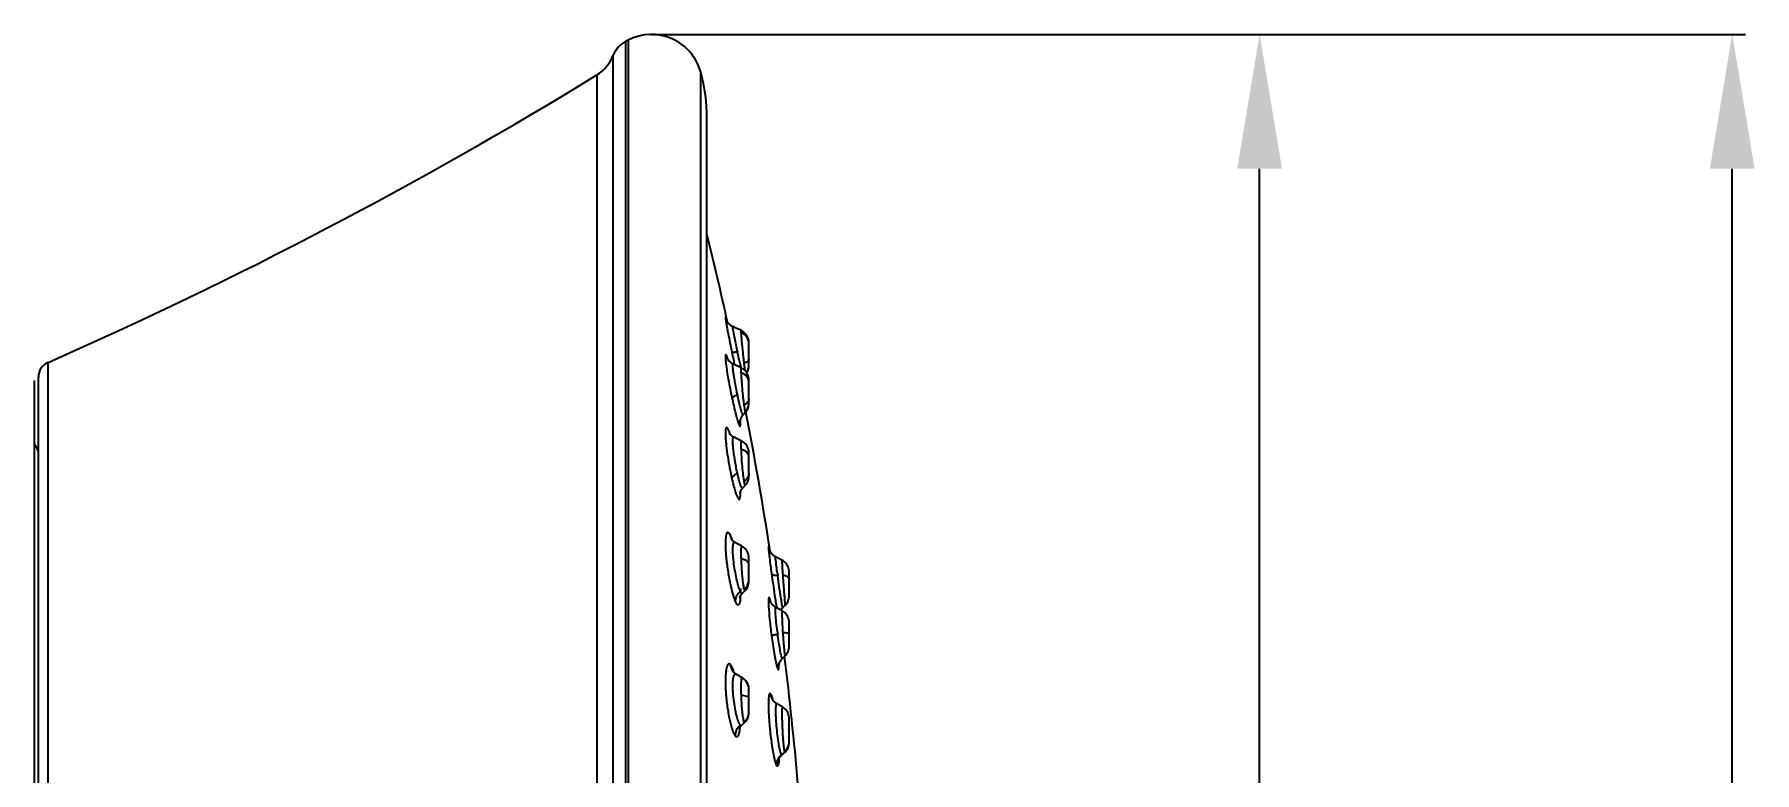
# Model space of a CAD drawing. Header units: millimetres. Extents: x 1241 to 1836, y -3 to 418.
# Drawn here: x 1475.3 to 1539.3, y 206.8 to 234.3 of the extents above; entities that cross this region are included whole.
import ezdxf

# ---------------------------------------------------------------- set-up
doc = ezdxf.new("R2010")
doc.units = ezdxf.units.MM
doc.header["$LTSCALE"] = 32.67
doc.header["$PDMODE"] = 3
doc.header["$PDSIZE"] = 0.3
doc.layers.get('0').update_dxf_attribs({"linetype": 'CONTINUOUS'})
doc.layers.get('Defpoints').update_dxf_attribs({"linetype": 'CONTINUOUS'})
doc.layers.add('1', color=7, linetype='CONTINUOUS')
doc.layers.add('\\M+5B3DF\\M+5B4E7\\M+5CFDF', color=3, linetype='CONTINUOUS', lineweight=18)
doc.styles.add('\\M+5CAFD\\M+5D7D6', font='txt.shx')
doc.dimstyles.new('X\\M+5B3DF\\M+5B4E7\\M+5D1F9\\M+5CABD', dxfattribs={"dimtxt": 2, "dimasz": 1.5, "dimexe": 0.5, "dimexo": 0, "dimgap": 1, "dimtad": 1, "dimtoh": 1, "dimdec": 1, "dimzin": 1, "dimdsep": 46, "dimtxsty": '\\M+5CAFD\\M+5D7D6', "dimcen": 0, "dimadec": 0, "dimazin": 0, "dimtfac": 1, "dimtdec": 1, "dimtmove": 0, "dimatfit": 3, "dimfxl": 0, "dimtolj": 1, "dimtzin": 0, "dimarcsym": 0})

# ---------------------------------------------------------------- blocks, each defined once
blk = doc.blocks.new('*D53')
at = {"layer": '\\M+5B3DF\\M+5B4E7\\M+5CFDF', "color": 0, "lineweight": -2}
for p, q in [((1498.259, 234.288), (1539.015, 234.288)), ((1538.515, 110.356), (1538.515, 229.288)), ((1416.232, 105.356), (1539.015, 105.356))]:
    blk.add_line(p, q, dxfattribs=at)
at = {"layer": '\\M+5B3DF\\M+5B4E7\\M+5CFDF', "color": 0}
for points in [[(1537.682, 229.288), (1539.348, 229.288), (1538.515, 234.288)], [(1537.682, 110.356), (1539.348, 110.356), (1538.515, 105.356)]]:
    blk.add_solid(points, dxfattribs=at)
at = {"layer": 'Defpoints', "color": 0}
for p in [(1498.259, 234.288), (1538.515, 234.288), (1416.232, 105.356)]:
    blk.add_point(p, dxfattribs=at)
at = {"layer": '\\M+5B3DF\\M+5B4E7\\M+5CFDF', "color": 0, "insert": (1534.515, 169.822), "char_height": 6, "attachment_point": 5, "rotation": 90, "style": '\\M+5CAFD\\M+5D7D6'}
blk.add_mtext('\\A1;128.9', dxfattribs=at)
blk = doc.blocks.new('*D54')
at = {"layer": '\\M+5B3DF\\M+5B4E7\\M+5CFDF', "color": 0, "lineweight": -2}
for p, q in [((1498.259, 234.288), (1521.411, 234.288)), ((1520.911, 159.95), (1520.911, 229.288)), ((1498.259, 154.95), (1521.411, 154.95))]:
    blk.add_line(p, q, dxfattribs=at)
at = {"layer": '\\M+5B3DF\\M+5B4E7\\M+5CFDF', "color": 0}
for points in [[(1520.078, 229.288), (1521.745, 229.288), (1520.911, 234.288)], [(1520.078, 159.95), (1521.745, 159.95), (1520.911, 154.95)]]:
    blk.add_solid(points, dxfattribs=at)
at = {"layer": 'Defpoints', "color": 0}
for p in [(1498.259, 234.288), (1520.911, 234.288), (1498.259, 154.95)]:
    blk.add_point(p, dxfattribs=at)
at = {"layer": '\\M+5B3DF\\M+5B4E7\\M+5CFDF', "color": 0, "insert": (1516.911, 194.619), "char_height": 6, "attachment_point": 5, "rotation": 90, "style": '\\M+5CAFD\\M+5D7D6'}
blk.add_mtext('\\A1;79.3', dxfattribs=at)

msp = doc.modelspace()

# ---------------------------------------------------------------- linework, layer by layer
at = {"color": 7, "linetype": 'Continuous'}
for p, q in [((1501.371, 223.371), (1501.29, 223.409)), ((1501.504, 223.31), (1501.371, 223.371)), ((1501.589, 223.272), (1501.504, 223.31)), ((1501.601, 223.262), (1501.597, 223.264)), ((1501.457, 222.494), (1501.441, 222.578)), ((1501.457, 222.494), (1501.46, 222.483)), ((1501.885, 222.815), (1501.881, 222.869)), ((1501.885, 221.943), (1501.885, 222.815)), ((1501.304, 222.013), (1501.304, 222.013)), ((1501.594, 221.878), (1501.497, 221.923)), ((1501.593, 221.877), (1501.593, 221.877)), ((1501.607, 221.87), (1501.593, 221.877)), ((1501.702, 222.043), (1501.731, 221.782)), ((1501.812, 221.682), (1501.837, 221.728)), ((1501.885, 221.424), (1501.882, 221.478)), ((1501.885, 220.547), (1501.885, 221.421)), ((1501.457, 220.882), (1501.441, 220.966)), ((1501.457, 220.882), (1501.46, 220.871)), ((1501.856, 220.382), (1501.868, 220.426)), ((1501.869, 220.422), (1501.877, 220.468)), ((1501.877, 220.463), (1501.883, 220.51)), ((1501.883, 220.505), (1501.885, 220.553)), ((1501.747, 220.215), (1501.75, 220.212)), ((1501.75, 220.212), (1501.778, 220.244)), ((1501.822, 220.311), (1501.841, 220.348)), ((1501.823, 220.307), (1501.841, 220.344)), ((1501.841, 220.344), (1501.856, 220.386)), ((1501.451, 219.234), (1501.333, 219.292)), ((1501.602, 219.161), (1501.451, 219.234)), ((1501.885, 218.71), (1501.882, 218.764)), ((1501.885, 217.839), (1501.885, 218.71)), ((1501.457, 217.954), (1501.441, 218.034)), ((1501.457, 217.954), (1501.46, 217.944)), ((1501.664, 217.408), (1501.663, 217.408)), ((1501.234, 215.487), (1501.234, 215.487)), ((1501.363, 215.378), (1501.364, 215.378)), ((1501.885, 214.802), (1501.882, 214.851)), ((1501.885, 213.928), (1501.885, 214.801)), ((1502.879, 214.841), (1502.879, 214.841)), ((1503.115, 214.719), (1502.88, 214.841)), ((1502.946, 214.232), (1502.949, 214.211)), ((1502.949, 214.211), (1502.958, 214.145)), ((1503.385, 214.275), (1503.382, 214.325)), ((1503.385, 213.39), (1503.385, 214.275)), ((1501.647, 213.484), (1501.737, 213.573)), ((1501.863, 213.784), (1501.875, 213.831)), ((1503.122, 212.835), (1502.896, 212.957)), ((1502.896, 212.957), (1502.896, 212.957)), ((1503.114, 212.912), (1503.137, 212.938)), ((1503.122, 212.836), (1503.122, 212.836)), ((1503.132, 212.933), (1503.149, 212.95)), ((1503.137, 212.938), (1503.149, 212.95)), ((1503.149, 212.949), (1503.234, 213.032)), ((1503.385, 212.395), (1503.382, 212.444)), ((1503.385, 211.508), (1503.385, 212.395)), ((1502.946, 212.051), (1502.949, 212.029)), ((1503.138, 211.059), (1503.229, 211.146)), ((1503.229, 211.146), (1503.229, 211.146)), ((1501.305, 210.562), (1501.301, 210.568)), ((1501.314, 210.551), (1501.305, 210.562)), ((1501.337, 210.527), (1501.337, 210.527)), ((1501.882, 209.959), (1501.875, 210.008)), ((1501.885, 209.91), (1501.882, 209.959)), ((1501.885, 209.036), (1501.885, 209.906)), ((1502.803, 209.472), (1502.804, 209.472)), ((1503.134, 209.251), (1502.926, 209.37)), ((1503.382, 208.865), (1503.376, 208.912)), ((1501.62, 208.572), (1501.724, 208.669)), ((1501.844, 208.839), (1501.861, 208.885)), ((1503.385, 208.817), (1503.382, 208.865)), ((1503.385, 207.931), (1503.385, 208.817)), ((1503.109, 207.459), (1503.117, 207.467)), ((1503.117, 207.467), (1503.22, 207.559)), ((1503.117, 207.467), (1503.117, 207.467)), ((1503.221, 207.558), (1503.222, 207.558))]:
    msp.add_line(p, q, dxfattribs=at)
for points in [[(1501.29, 223.409), (1501.27, 223.418), (1501.243, 223.433), (1501.218, 223.45), (1501.194, 223.467), (1501.171, 223.486), (1501.15, 223.506), (1501.131, 223.526), (1501.113, 223.547), (1501.097, 223.567), (1501.084, 223.587), (1501.072, 223.606), (1501.063, 223.623), (1501.055, 223.638), (1501.049, 223.651), (1501.044, 223.661), (1501.041, 223.669), (1501.039, 223.674), (1501.038, 223.678), (1501.037, 223.679)], [(1501.785, 223.112), (1501.753, 223.15), (1501.719, 223.184), (1501.682, 223.214), (1501.643, 223.24), (1501.602, 223.261)], [(1501.858, 222.975), (1501.838, 223.024), (1501.813, 223.07), (1501.785, 223.112)], [(1501.881, 222.869), (1501.872, 222.923), (1501.858, 222.975)], [(1501.304, 222.013), (1501.272, 222.03), (1501.24, 222.05), (1501.211, 222.071), (1501.186, 222.093), (1501.164, 222.114), (1501.145, 222.135), (1501.13, 222.153), (1501.119, 222.17), (1501.109, 222.184), (1501.103, 222.195), (1501.099, 222.203)], [(1501.497, 221.923), (1501.367, 221.984), (1501.304, 222.014)], [(1501.882, 221.478), (1501.873, 221.532), (1501.858, 221.583), (1501.839, 221.632), (1501.815, 221.678), (1501.787, 221.72), (1501.756, 221.758), (1501.722, 221.792), (1501.685, 221.822), (1501.647, 221.848), (1501.607, 221.87)], [(1501.837, 221.728), (1501.857, 221.778), (1501.872, 221.831), (1501.881, 221.886), (1501.885, 221.941)], [(1501.562, 219.888), (1501.562, 219.881), (1501.563, 219.875), (1501.563, 219.872)], [(1501.563, 219.873), (1501.563, 219.877), (1501.564, 219.885), (1501.565, 219.897), (1501.568, 219.913), (1501.572, 219.932), (1501.578, 219.954), (1501.586, 219.978), (1501.596, 220.003), (1501.608, 220.029), (1501.622, 220.056), (1501.64, 220.083), (1501.66, 220.111), (1501.679, 220.134)], [(1501.679, 220.133), (1501.684, 220.139), (1501.719, 220.177), (1501.751, 220.212)], [(1501.777, 220.238), (1501.78, 220.241), (1501.803, 220.273), (1501.823, 220.307)], [(1501.778, 220.244), (1501.801, 220.277), (1501.822, 220.311)], [(1501.333, 219.291), (1501.297, 219.311), (1501.269, 219.329), (1501.245, 219.348), (1501.225, 219.366), (1501.207, 219.383), (1501.193, 219.398), (1501.182, 219.413), (1501.173, 219.424), (1501.167, 219.434), (1501.163, 219.44), (1501.162, 219.442)], [(1501.882, 218.764), (1501.873, 218.817), (1501.859, 218.868), (1501.84, 218.917), (1501.817, 218.962), (1501.789, 219.004), (1501.759, 219.041), (1501.726, 219.075), (1501.69, 219.106), (1501.652, 219.132), (1501.613, 219.155), (1501.601, 219.161)], [(1501.562, 217.235), (1501.561, 217.224), (1501.561, 217.216), (1501.56, 217.212), (1501.56, 217.213), (1501.561, 217.217), (1501.563, 217.226), (1501.566, 217.24), (1501.572, 217.256), (1501.579, 217.275), (1501.588, 217.297), (1501.6, 217.32), (1501.615, 217.345), (1501.633, 217.371), (1501.656, 217.4), (1501.664, 217.408)], [(1501.664, 217.407), (1501.674, 217.418), (1501.71, 217.456), (1501.744, 217.491)], [(1501.743, 217.491), (1501.765, 217.514), (1501.79, 217.547), (1501.814, 217.583)], [(1501.814, 217.583), (1501.834, 217.621), (1501.852, 217.661), (1501.866, 217.704), (1501.876, 217.748), (1501.882, 217.793), (1501.885, 217.839)], [(1501.363, 215.378), (1501.336, 215.394), (1501.31, 215.412), (1501.288, 215.43), (1501.27, 215.446), (1501.256, 215.461), (1501.245, 215.474), (1501.237, 215.484), (1501.236, 215.486)], [(1501.61, 215.249), (1501.567, 215.271), (1501.51, 215.301), (1501.451, 215.332), (1501.393, 215.363), (1501.364, 215.379)], [(1501.882, 214.851), (1501.875, 214.9), (1501.863, 214.947), (1501.847, 214.992), (1501.827, 215.034), (1501.804, 215.074), (1501.778, 215.111), (1501.748, 215.145), (1501.716, 215.176), (1501.682, 215.204), (1501.647, 215.228), (1501.61, 215.248)], [(1502.88, 214.84), (1502.849, 214.858), (1502.822, 214.876), (1502.796, 214.895), (1502.772, 214.916), (1502.75, 214.938), (1502.73, 214.96), (1502.711, 214.983), (1502.695, 215.006), (1502.681, 215.028), (1502.669, 215.05), (1502.66, 215.069), (1502.652, 215.086), (1502.647, 215.1), (1502.643, 215.112), (1502.64, 215.12), (1502.638, 215.126), (1502.637, 215.13), (1502.636, 215.132)], [(1502.879, 214.841), (1502.853, 214.856), (1502.826, 214.873), (1502.801, 214.892), (1502.777, 214.912), (1502.755, 214.934), (1502.734, 214.956), (1502.716, 214.978), (1502.699, 215.001), (1502.685, 215.023), (1502.677, 215.037)], [(1503.382, 214.325), (1503.375, 214.374), (1503.363, 214.422), (1503.346, 214.467), (1503.326, 214.51), (1503.303, 214.551), (1503.276, 214.588), (1503.246, 214.622), (1503.215, 214.653), (1503.18, 214.681), (1503.145, 214.705), (1503.116, 214.721)], [(1501.552, 213.338), (1501.552, 213.336), (1501.551, 213.329), (1501.55, 213.327), (1501.551, 213.329), (1501.553, 213.336), (1501.557, 213.347), (1501.563, 213.363), (1501.573, 213.383), (1501.585, 213.405), (1501.601, 213.429), (1501.62, 213.454), (1501.644, 213.48)], [(1501.737, 213.573), (1501.752, 213.588), (1501.78, 213.622), (1501.806, 213.658)], [(1501.806, 213.658), (1501.828, 213.698), (1501.848, 213.739), (1501.863, 213.784)], [(1501.875, 213.831), (1501.882, 213.879), (1501.885, 213.928)], [(1503.309, 213.125), (1503.331, 213.164), (1503.349, 213.205), (1503.364, 213.249), (1503.375, 213.295), (1503.382, 213.342), (1503.385, 213.39)], [(1502.896, 212.957), (1502.863, 212.976), (1502.83, 212.999), (1502.802, 213.023), (1502.777, 213.046), (1502.757, 213.069), (1502.739, 213.091), (1502.726, 213.11), (1502.715, 213.128), (1502.706, 213.142), (1502.7, 213.155), (1502.695, 213.164), (1502.693, 213.171), (1502.691, 213.175), (1502.691, 213.175)], [(1503.075, 212.858), (1503.093, 212.885), (1503.114, 212.912)], [(1503.093, 212.885), (1503.111, 212.909), (1503.132, 212.933)], [(1503.382, 212.444), (1503.375, 212.492), (1503.363, 212.539), (1503.348, 212.583), (1503.328, 212.625), (1503.305, 212.665), (1503.279, 212.702), (1503.25, 212.736), (1503.219, 212.767), (1503.186, 212.794), (1503.151, 212.818), (1503.122, 212.835)], [(1503.235, 213.031), (1503.257, 213.054), (1503.284, 213.088), (1503.309, 213.125)], [(1503.375, 211.412), (1503.382, 211.46), (1503.385, 211.508)], [(1503, 210.814), (1502.999, 210.807), (1502.999, 210.802), (1502.999, 210.799), (1502.999, 210.8), (1502.999, 210.804), (1503.001, 210.811), (1503.003, 210.822), (1503.006, 210.837), (1503.011, 210.855), (1503.017, 210.875), (1503.026, 210.897), (1503.037, 210.921), (1503.05, 210.946), (1503.067, 210.974), (1503.088, 211.004), (1503.114, 211.035), (1503.138, 211.059)], [(1503.229, 211.146), (1503.252, 211.169), (1503.28, 211.202), (1503.306, 211.239)], [(1503.306, 211.239), (1503.329, 211.279), (1503.348, 211.321), (1503.364, 211.365), (1503.375, 211.412)], [(1501.337, 210.527), (1501.326, 210.537), (1501.314, 210.551)], [(1501.407, 210.474), (1501.392, 210.483), (1501.369, 210.499), (1501.349, 210.515), (1501.337, 210.527)], [(1501.524, 210.406), (1501.47, 210.437), (1501.418, 210.469), (1501.407, 210.475)], [(1501.625, 210.349), (1501.578, 210.376), (1501.524, 210.406)], [(1501.804, 210.183), (1501.777, 210.22), (1501.748, 210.253), (1501.716, 210.284), (1501.683, 210.311), (1501.648, 210.335), (1501.625, 210.349)], [(1501.875, 210.008), (1501.863, 210.055), (1501.847, 210.1), (1501.827, 210.143), (1501.804, 210.183)], [(1502.802, 209.474), (1502.786, 209.495), (1502.774, 209.512), (1502.765, 209.527), (1502.759, 209.537), (1502.757, 209.542)], [(1501.861, 208.885), (1501.874, 208.934), (1501.882, 208.984), (1501.885, 209.036)], [(1502.926, 209.37), (1502.922, 209.372), (1502.896, 209.388), (1502.872, 209.406), (1502.851, 209.423), (1502.832, 209.441), (1502.816, 209.458), (1502.803, 209.472)], [(1503.376, 208.912), (1503.365, 208.958), (1503.35, 209.001), (1503.331, 209.043), (1503.309, 209.082), (1503.284, 209.119), (1503.257, 209.152), (1503.227, 209.183), (1503.195, 209.211), (1503.161, 209.235), (1503.134, 209.252)], [(1501.539, 208.478), (1501.538, 208.473), (1501.535, 208.46), (1501.533, 208.452), (1501.532, 208.448), (1501.533, 208.449), (1501.535, 208.455), (1501.54, 208.466), (1501.547, 208.48), (1501.557, 208.498), (1501.572, 208.519), (1501.591, 208.542), (1501.615, 208.567)], [(1501.724, 208.669), (1501.74, 208.684), (1501.77, 208.718), (1501.798, 208.755)], [(1501.798, 208.755), (1501.823, 208.795), (1501.844, 208.839)], [(1503.222, 207.558), (1503.244, 207.581), (1503.274, 207.615), (1503.301, 207.652)], [(1503.301, 207.652), (1503.325, 207.692), (1503.346, 207.735), (1503.362, 207.781)], [(1503.362, 207.781), (1503.374, 207.83), (1503.382, 207.879), (1503.385, 207.93)], [(1502.991, 207.278), (1502.991, 207.274), (1502.99, 207.267), (1502.989, 207.264), (1502.989, 207.264), (1502.99, 207.268), (1502.992, 207.276), (1502.996, 207.287), (1503.001, 207.302), (1503.008, 207.319), (1503.018, 207.338), (1503.029, 207.359), (1503.043, 207.382), (1503.061, 207.406), (1503.082, 207.432), (1503.109, 207.459)]]:
    msp.add_lwpolyline(points, dxfattribs=at)
for centre, radius, start, end in [((1369.175, 194.619), 135.054, 12.38291, 13.81392), ((1516.297, 226.203), 15.488, 190.108, 190.65017), ((1556.001, 233.922), 55.936, 191.82907, 192.10096), ((1522.436, 224.608), 20.893, 185.97632, 186.20799), ((1501.449, 222.77), 0.437, 17.85686, 29.19366), ((1501.465, 222.776), 0.42, 0.04545, 17.77635), ((1498.636, 221.383), 2.601, 17.88775, 18.12256), ((1553.428, 233.369), 53.304, 192.09967, 192.32605), ((1508.98, 223.643), 7.598, 192.25566, 192.87867), ((1507.803, 223.378), 6.392, 192.92016, 193.55201), ((1501.423, 221.981), 0.463, 323.60221, 329.42873), ((1501.427, 221.978), 0.458, 329.4281, 334.43895), ((1501.436, 221.974), 0.449, 334.45018, 344.56118), ((1501.443, 221.972), 0.441, 344.59782, 359.95075), ((1513.819, 222.159), 12.232, 186.13474, 186.51591), ((1501.392, 220.557), 0.493, 316.10392, 359.95911), ((1369.175, 194.619), 135.054, 8.69501, 10.93639), ((1508.781, 218.784), 7.173, 186.6389, 187.23201), ((1500.01, 215.066), 1.312, 22.0902, 23.25817), ((1561.564, 222.324), 59.391, 187.84096, 188.62493), ((1499.309, 213.443), 2.263, 356.6171, 358.36701), ((1501.447, 213.99), 0.441, 324.15832, 329.92024), ((1501.462, 213.981), 0.423, 329.92533, 341.69887), ((1501.48, 213.975), 0.405, 341.70683, 359.95244), ((1546.023, 219.983), 43.675, 188.64655, 188.9764), ((1536.843, 218.539), 34.382, 188.98577, 189.17708), ((1529.934, 217.424), 27.384, 189.17959, 189.41588), ((1517.777, 213.89), 14.944, 187.15461, 187.42382), ((1369.175, 194.619), 135.054, 5.00674, 7.02355), ((1501.66, 210.862), 0.466, 220.63953, 222.50933), ((1501.657, 210.859), 0.462, 222.50587, 226.07637), ((1499.083, 209.819), 2.364, 17.40877, 17.72918), ((1501.387, 209.903), 0.499, 31.15599, 62.72253), ((1501.394, 209.906), 0.491, 0.00991, 31.13332), ((1503.179, 209.784), 0.488, 185.57818, 214.06555), ((1500.716, 208.997), 2.123, 13.99613, 15.62924), ((1501.41, 209.049), 0.474, 337.51073, 359.9795), ((1503.174, 209.781), 0.482, 214.14349, 215.62955), ((1503.177, 209.784), 0.486, 215.63231, 219.80254), ((1502.529, 208.976), 0.874, 195.41405, 196.08976), ((1502.902, 207.972), 0.488, 308.47468, 319.44089), ((1502.913, 207.963), 0.474, 319.4788, 330.77), ((1502.938, 207.953), 0.447, 357.17014, 359.99663)]:
    msp.add_arc(centre, radius, start, end, dxfattribs=at)
for points, knots in [([(1501.042, 223.668), (1501.037, 223.684), (1501.031, 223.706), (1501.023, 223.733), (1501.018, 223.744), (1501.016, 223.752), (1501.011, 223.755), (1501.011, 223.746), (1501.011, 223.738), (1501.012, 223.723), (1501.016, 223.693), (1501.023, 223.643), (1501.035, 223.57), (1501.044, 223.515), (1501.05, 223.485)], [0, 0, 0, 0, 0.14165, 0.191177, 0.226073, 0.246195, 0.252923, 0.265457, 0.292232, 0.333359, 0.3886, 0.540282, 0.744901, 1, 1, 1, 1]), ([(1501.076, 223.341), (1501.088, 223.277), (1501.145, 222.981), (1501.205, 222.687), (1501.253, 222.456)], [0, 0, 0, 0, 0.216043, 1, 1, 1, 1]), ([(1501.441, 222.578), (1501.429, 222.634), (1501.408, 222.743), (1501.377, 222.9), (1501.35, 223.044), (1501.325, 223.168), (1501.305, 223.267), (1501.295, 223.334), (1501.29, 223.373), (1501.288, 223.393), (1501.287, 223.401), (1501.289, 223.409), (1501.29, 223.408)], [0, 0, 0, 0, 0.202458, 0.394293, 0.569347, 0.720656, 0.842234, 0.929791, 0.960574, 0.982681, 0.995796, 1, 1, 1, 1]), ([(1501.588, 223.268), (1501.586, 223.269), (1501.587, 223.258), (1501.586, 223.248), (1501.589, 223.222), (1501.59, 223.203), (1501.591, 223.192)], [0, 0, 0, 0, 0.060558, 0.24276, 0.553134, 1, 1, 1, 1]), ([(1501.591, 223.192), (1501.598, 223.089), (1501.616, 222.836), (1501.641, 222.583), (1501.657, 222.433)], [0, 0, 0, 0, 0.405547, 1, 1, 1, 1]), ([(1501.748, 223.089), (1501.737, 223.101), (1501.69, 223.142), (1501.634, 223.174), (1501.591, 223.192)], [0, 0, 0, 0, 0.25388, 1, 1, 1, 1]), ([(1501.108, 222.192), (1501.098, 222.221), (1501.085, 222.26), (1501.065, 222.308), (1501.054, 222.333), (1501.043, 222.35), (1501.035, 222.361), (1501.024, 222.365), (1501.017, 222.355), (1501.014, 222.341), (1501.011, 222.318), (1501.011, 222.288), (1501.011, 222.251), (1501.014, 222.206), (1501.019, 222.134), (1501.025, 222.076), (1501.03, 222.036)], [0, 0, 0, 0, 0.172984, 0.23897, 0.291107, 0.329476, 0.354616, 0.369489, 0.385775, 0.413798, 0.456179, 0.513221, 0.584477, 0.669375, 0.767331, 1, 1, 1, 1]), ([(1501.253, 222.456), (1501.255, 222.455), (1501.261, 222.454), (1501.272, 222.454), (1501.29, 222.456), (1501.326, 222.46), (1501.383, 222.469), (1501.432, 222.478), (1501.46, 222.483)], [0, 0, 0, 0, 0.026194, 0.081833, 0.168443, 0.285216, 0.600689, 1, 1, 1, 1]), ([(1501.555, 222.03), (1501.547, 222.066), (1501.515, 222.216), (1501.484, 222.367), (1501.46, 222.483)], [0, 0, 0, 0, 0.237775, 1, 1, 1, 1]), ([(1501.666, 222.349), (1501.669, 222.322), (1501.68, 222.221), (1501.693, 222.119), (1501.702, 222.043)], [0, 0, 0, 0, 0.259888, 1, 1, 1, 1]), ([(1501.03, 222.036), (1501.053, 221.842), (1501.122, 221.415), (1501.204, 220.991), (1501.253, 220.759)], [0, 0, 0, 0, 0.450657, 1, 1, 1, 1]), ([(1501.441, 220.966), (1501.414, 221.099), (1501.379, 221.293), (1501.337, 221.542), (1501.314, 221.68), (1501.301, 221.778), (1501.294, 221.84), (1501.29, 221.893), (1501.288, 221.937), (1501.287, 221.972), (1501.29, 221.995), (1501.293, 222.012), (1501.302, 222.015), (1501.304, 222.013)], [0, 0, 0, 0, 0.379989, 0.55491, 0.708434, 0.774628, 0.83285, 0.882876, 0.924465, 0.957024, 0.979787, 0.992606, 1, 1, 1, 1]), ([(1501.593, 221.877), (1501.592, 221.877), (1501.59, 221.872), (1501.589, 221.864), (1501.587, 221.849), (1501.586, 221.82), (1501.587, 221.769), (1501.589, 221.726), (1501.591, 221.7)], [0, 0, 0, 0, 0.018961, 0.067862, 0.14821, 0.259117, 0.56934, 1, 1, 1, 1]), ([(1501.885, 222.199), (1501.885, 222.184), (1501.874, 222.15), (1501.835, 222.108), (1501.775, 222.071), (1501.728, 222.052), (1501.702, 222.043)], [0, 0, 0, 0, 0.178343, 0.398657, 0.675031, 1, 1, 1, 1]), ([(1501.591, 221.7), (1501.594, 221.643), (1501.609, 221.36), (1501.633, 221.077), (1501.657, 220.852)], [0, 0, 0, 0, 0.200128, 1, 1, 1, 1]), ([(1501.885, 221.336), (1501.885, 221.374), (1501.87, 221.452), (1501.786, 221.597), (1501.672, 221.671), (1501.591, 221.7)], [0, 0, 0, 0, 0.227264, 0.474036, 1, 1, 1, 1]), ([(1501.253, 220.759), (1501.255, 220.768), (1501.275, 220.789), (1501.318, 220.815), (1501.382, 220.844), (1501.432, 220.862), (1501.46, 220.871)], [0, 0, 0, 0, 0.121512, 0.333426, 0.63392, 1, 1, 1, 1]), ([(1501.253, 220.759), (1501.275, 220.657), (1501.317, 220.466), (1501.373, 220.235), (1501.416, 220.072), (1501.445, 219.969), (1501.472, 219.882), (1501.495, 219.812), (1501.516, 219.76), (1501.532, 219.727), (1501.544, 219.711), (1501.55, 219.705), (1501.558, 219.703), (1501.564, 219.709), (1501.567, 219.718), (1501.57, 219.731), (1501.572, 219.749), (1501.573, 219.782), (1501.571, 219.834), (1501.568, 219.879), (1501.566, 219.904)], [0, 0, 0, 0, 0.237336, 0.449988, 0.542803, 0.624663, 0.694482, 0.751277, 0.794457, 0.823879, 0.833537, 0.840136, 0.84463, 0.84945, 0.856707, 0.867119, 0.880882, 0.898034, 0.942433, 1, 1, 1, 1]), ([(1501.648, 220.166), (1501.633, 220.197), (1501.603, 220.282), (1501.557, 220.438), (1501.51, 220.641), (1501.477, 220.791), (1501.46, 220.871)], [0, 0, 0, 0, 0.143265, 0.370288, 0.66434, 1, 1, 1, 1]), ([(1501.666, 220.771), (1501.669, 220.746), (1501.68, 220.653), (1501.692, 220.561), (1501.702, 220.494)], [0, 0, 0, 0, 0.269527, 1, 1, 1, 1]), ([(1501.885, 220.724), (1501.885, 220.679), (1501.84, 220.577), (1501.753, 220.519), (1501.702, 220.494)], [0, 0, 0, 0, 0.445395, 1, 1, 1, 1]), ([(1501.702, 220.494), (1501.707, 220.458), (1501.715, 220.393), (1501.727, 220.31), (1501.737, 220.253), (1501.743, 220.224), (1501.747, 220.215)], [0, 0, 0, 0, 0.386547, 0.688962, 0.894848, 1, 1, 1, 1]), ([(1501.679, 220.133), (1501.677, 220.132), (1501.669, 220.13), (1501.658, 220.146), (1501.652, 220.157), (1501.648, 220.166)], [0, 0, 0, 0, 0.128305, 0.431514, 1, 1, 1, 1]), ([(1501.162, 219.477), (1501.151, 219.507), (1501.13, 219.557), (1501.101, 219.612), (1501.078, 219.639), (1501.064, 219.649), (1501.05, 219.651), (1501.038, 219.641), (1501.029, 219.624), (1501.022, 219.6), (1501.017, 219.569), (1501.011, 219.511), (1501.01, 219.42), (1501.015, 219.29), (1501.026, 219.137), (1501.05, 218.897), (1501.115, 218.43), (1501.191, 218.024), (1501.253, 217.751)], [0, 0, 0, 0, 0.045068, 0.076168, 0.086621, 0.094117, 0.099777, 0.105839, 0.11423, 0.125772, 0.140778, 0.159379, 0.207287, 0.268215, 0.340432, 0.422191, 0.606933, 1, 1, 1, 1]), ([(1501.187, 219.407), (1501.185, 219.413), (1501.177, 219.436), (1501.168, 219.46), (1501.162, 219.477)], [0, 0, 0, 0, 0.263002, 1, 1, 1, 1]), ([(1501.441, 218.034), (1501.425, 218.11), (1501.395, 218.263), (1501.357, 218.492), (1501.323, 218.711), (1501.301, 218.883), (1501.292, 219.005), (1501.288, 219.084), (1501.287, 219.151), (1501.289, 219.206), (1501.294, 219.249), (1501.302, 219.277), (1501.315, 219.295), (1501.328, 219.294), (1501.332, 219.292)], [0, 0, 0, 0, 0.180183, 0.363107, 0.538352, 0.695036, 0.763405, 0.824262, 0.876868, 0.919991, 0.952503, 0.974575, 0.98833, 1, 1, 1, 1]), ([(1501.601, 219.16), (1501.599, 219.161), (1501.594, 219.152), (1501.593, 219.139), (1501.589, 219.112), (1501.587, 219.06), (1501.586, 218.971), (1501.589, 218.894), (1501.591, 218.85)], [0, 0, 0, 0, 0.018633, 0.067312, 0.149289, 0.263313, 0.578397, 1, 1, 1, 1]), ([(1501.591, 218.85), (1501.594, 218.783), (1501.607, 218.484), (1501.63, 218.185), (1501.657, 217.955)], [0, 0, 0, 0, 0.226172, 1, 1, 1, 1]), ([(1501.885, 218.556), (1501.885, 218.587), (1501.869, 218.653), (1501.805, 218.739), (1501.709, 218.808), (1501.632, 218.838), (1501.591, 218.85)], [0, 0, 0, 0, 0.206384, 0.442763, 0.711984, 1, 1, 1, 1]), ([(1501.253, 217.751), (1501.257, 217.788), (1501.324, 217.871), (1501.407, 217.918), (1501.46, 217.944)], [0, 0, 0, 0, 0.394377, 1, 1, 1, 1]), ([(1501.65, 217.402), (1501.643, 217.403), (1501.628, 217.416), (1501.609, 217.446), (1501.586, 217.492), (1501.551, 217.586), (1501.509, 217.739), (1501.476, 217.87), (1501.46, 217.944)], [0, 0, 0, 0, 0.034462, 0.094536, 0.183551, 0.300988, 0.611931, 1, 1, 1, 1]), ([(1501.666, 217.882), (1501.669, 217.859), (1501.679, 217.781), (1501.692, 217.703), (1501.702, 217.647)], [0, 0, 0, 0, 0.281911, 1, 1, 1, 1]), ([(1501.885, 217.94), (1501.885, 217.884), (1501.847, 217.763), (1501.755, 217.68), (1501.702, 217.647)], [0, 0, 0, 0, 0.473812, 1, 1, 1, 1]), ([(1501.253, 217.751), (1501.273, 217.665), (1501.311, 217.507), (1501.371, 217.294), (1501.426, 217.134), (1501.469, 217.035), (1501.502, 216.99), (1501.523, 216.974), (1501.546, 216.985), (1501.556, 217.012), (1501.565, 217.051), (1501.57, 217.106), (1501.573, 217.175), (1501.572, 217.226), (1501.572, 217.253)], [0, 0, 0, 0, 0.235508, 0.435727, 0.58995, 0.691167, 0.721474, 0.740317, 0.755661, 0.779154, 0.814937, 0.863829, 0.925706, 1, 1, 1, 1]), ([(1501.702, 217.647), (1501.703, 217.641), (1501.707, 217.618), (1501.711, 217.596), (1501.714, 217.579)], [0, 0, 0, 0, 0.272912, 1, 1, 1, 1]), ([(1501.714, 217.579), (1501.716, 217.567), (1501.721, 217.546), (1501.727, 217.519), (1501.733, 217.502), (1501.737, 217.493), (1501.739, 217.491)], [0, 0, 0, 0, 0.393376, 0.692193, 0.893867, 1, 1, 1, 1]), ([(1501.739, 217.491), (1501.74, 217.49), (1501.742, 217.49), (1501.743, 217.491), (1501.743, 217.491)], [0, 0, 0, 0, 0.49838, 1, 1, 1, 1]), ([(1501.195, 215.629), (1501.181, 215.657), (1501.161, 215.694), (1501.128, 215.731), (1501.106, 215.745), (1501.083, 215.745), (1501.065, 215.729), (1501.051, 215.703), (1501.038, 215.666), (1501.028, 215.618), (1501.017, 215.533), (1501.01, 215.402), (1501.011, 215.22), (1501.022, 215.009), (1501.043, 214.776), (1501.082, 214.445), (1501.146, 214.041), (1501.239, 213.607), (1501.316, 213.344), (1501.359, 213.234)], [0, 0, 0, 0, 0.033985, 0.045787, 0.054473, 0.061433, 0.069219, 0.079848, 0.094108, 0.112148, 0.133915, 0.188104, 0.255461, 0.333944, 0.420761, 0.512808, 0.699853, 0.87007, 1, 1, 1, 1]), ([(1501.215, 215.584), (1501.213, 215.588), (1501.207, 215.603), (1501.2, 215.618), (1501.195, 215.629)], [0, 0, 0, 0, 0.262461, 1, 1, 1, 1]), ([(1501.225, 215.559), (1501.229, 215.551), (1501.242, 215.516), (1501.255, 215.481), (1501.264, 215.454)], [0, 0, 0, 0, 0.232132, 1, 1, 1, 1]), ([(1501.539, 213.615), (1501.513, 213.685), (1501.468, 213.848), (1501.407, 214.116), (1501.352, 214.418), (1501.316, 214.675), (1501.297, 214.873), (1501.289, 215.006), (1501.287, 215.107), (1501.289, 215.179), (1501.292, 215.237), (1501.299, 215.296), (1501.311, 215.348), (1501.333, 215.384), (1501.356, 215.382), (1501.363, 215.378)], [0, 0, 0, 0, 0.122148, 0.278209, 0.451709, 0.624705, 0.705295, 0.778711, 0.842867, 0.8711, 0.896598, 0.938794, 0.968373, 0.986187, 1, 1, 1, 1]), ([(1501.61, 215.249), (1501.607, 215.25), (1501.601, 215.243), (1501.6, 215.234), (1501.595, 215.213), (1501.592, 215.176), (1501.589, 215.121), (1501.587, 215.05), (1501.588, 214.93), (1501.591, 214.833), (1501.594, 214.765)], [0, 0, 0, 0, 0.017427, 0.03707, 0.065256, 0.147123, 0.261884, 0.407593, 0.581764, 1, 1, 1, 1]), ([(1501.594, 214.765), (1501.597, 214.675), (1501.604, 214.491), (1501.63, 214.15), (1501.657, 213.9), (1501.685, 213.746)], [0, 0, 0, 0, 0.264635, 0.539692, 1, 1, 1, 1]), ([(1501.885, 214.565), (1501.885, 214.586), (1501.867, 214.635), (1501.801, 214.692), (1501.707, 214.737), (1501.633, 214.757), (1501.594, 214.765)], [0, 0, 0, 0, 0.169862, 0.392022, 0.675957, 1, 1, 1, 1]), ([(1502.64, 215.121), (1502.636, 215.137), (1502.632, 215.159), (1502.625, 215.186), (1502.622, 215.197), (1502.614, 215.213), (1502.613, 215.183), (1502.615, 215.158), (1502.619, 215.101), (1502.626, 215.03), (1502.632, 214.975), (1502.636, 214.944)], [0, 0, 0, 0, 0.143783, 0.193363, 0.228141, 0.254793, 0.2906, 0.383143, 0.533047, 0.739479, 1, 1, 1, 1]), ([(1502.636, 214.944), (1502.641, 214.895), (1502.67, 214.654), (1502.702, 214.413), (1502.728, 214.221)], [0, 0, 0, 0, 0.203223, 1, 1, 1, 1]), ([(1502.946, 214.232), (1502.935, 214.315), (1502.92, 214.433), (1502.902, 214.582), (1502.891, 214.672), (1502.884, 214.743), (1502.878, 214.793), (1502.878, 214.825), (1502.877, 214.836), (1502.879, 214.841), (1502.879, 214.841)], [0, 0, 0, 0, 0.409576, 0.584388, 0.732992, 0.850536, 0.93453, 0.984137, 0.995983, 1, 1, 1, 1]), ([(1503.116, 214.72), (1503.116, 214.721), (1503.116, 214.715), (1503.115, 214.711), (1503.116, 214.697), (1503.116, 214.681), (1503.117, 214.659), (1503.118, 214.621), (1503.121, 214.564), (1503.126, 214.484), (1503.132, 214.39), (1503.138, 214.283), (1503.143, 214.209), (1503.145, 214.17)], [0, 0, 0, 0, 0.003912, 0.016802, 0.038774, 0.069553, 0.108758, 0.156009, 0.273221, 0.419079, 0.591882, 0.787787, 1, 1, 1, 1]), ([(1502.728, 214.221), (1502.731, 214.21), (1502.753, 214.186), (1502.803, 214.166), (1502.874, 214.151), (1502.928, 214.146), (1502.958, 214.145)], [0, 0, 0, 0, 0.140337, 0.352427, 0.645167, 1, 1, 1, 1]), ([(1503.111, 213.12), (1503.1, 213.187), (1503.044, 213.528), (1502.995, 213.869), (1502.958, 214.145)], [0, 0, 0, 0, 0.195367, 1, 1, 1, 1]), ([(1503.145, 214.17), (1503.178, 214.162), (1503.239, 214.143), (1503.317, 214.105), (1503.37, 214.059), (1503.385, 214.02), (1503.385, 214.003)], [0, 0, 0, 0, 0.332477, 0.615988, 0.83429, 1, 1, 1, 1]), ([(1503.145, 214.17), (1503.15, 214.104), (1503.16, 213.969), (1503.175, 213.769), (1503.189, 213.576), (1503.201, 213.423), (1503.209, 213.313), (1503.215, 213.242), (1503.22, 213.18), (1503.224, 213.128), (1503.228, 213.088), (1503.23, 213.061), (1503.232, 213.046), (1503.233, 213.038), (1503.234, 213.035), (1503.234, 213.031), (1503.235, 213.032)], [0, 0, 0, 0, 0.174021, 0.353307, 0.526902, 0.684808, 0.755005, 0.817931, 0.872593, 0.918046, 0.953778, 0.979509, 0.98854, 0.994972, 0.998778, 1, 1, 1, 1]), ([(1501.39, 213.163), (1501.385, 213.235), (1501.414, 213.386), (1501.507, 213.507), (1501.564, 213.556)], [0, 0, 0, 0, 0.487891, 1, 1, 1, 1]), ([(1501.539, 213.615), (1501.541, 213.61), (1501.549, 213.59), (1501.557, 213.57), (1501.564, 213.556)], [0, 0, 0, 0, 0.272122, 1, 1, 1, 1]), ([(1501.647, 213.484), (1501.643, 213.479), (1501.628, 213.473), (1501.605, 213.489), (1501.584, 213.517), (1501.571, 213.542), (1501.564, 213.556)], [0, 0, 0, 0, 0.148996, 0.326438, 0.603552, 1, 1, 1, 1]), ([(1501.567, 213.663), (1501.568, 213.646), (1501.571, 213.582), (1501.572, 213.518), (1501.572, 213.471)], [0, 0, 0, 0, 0.263395, 1, 1, 1, 1]), ([(1501.709, 213.634), (1501.707, 213.641), (1501.699, 213.678), (1501.691, 213.716), (1501.686, 213.745)], [0, 0, 0, 0, 0.206623, 1, 1, 1, 1]), ([(1501.709, 213.634), (1501.712, 213.62), (1501.718, 213.6), (1501.725, 213.577), (1501.731, 213.573)], [0, 0, 0, 0, 0.663373, 1, 1, 1, 1]), ([(1501.39, 213.163), (1501.387, 213.169), (1501.376, 213.192), (1501.366, 213.216), (1501.359, 213.234)], [0, 0, 0, 0, 0.230747, 1, 1, 1, 1]), ([(1501.568, 213.31), (1501.566, 213.278), (1501.561, 213.222), (1501.55, 213.148), (1501.533, 213.095), (1501.514, 213.059), (1501.48, 213.047), (1501.448, 213.07), (1501.419, 213.109), (1501.4, 213.143), (1501.39, 213.163)], [0, 0, 0, 0, 0.215034, 0.386519, 0.51339, 0.598811, 0.658965, 0.732647, 0.845049, 1, 1, 1, 1]), ([(1502.704, 213.148), (1502.696, 213.178), (1502.685, 213.22), (1502.669, 213.269), (1502.66, 213.295), (1502.651, 213.314), (1502.644, 213.326), (1502.633, 213.33), (1502.626, 213.32), (1502.622, 213.306), (1502.618, 213.283), (1502.616, 213.253), (1502.614, 213.216), (1502.614, 213.171), (1502.614, 213.098), (1502.617, 213.04), (1502.619, 212.999)], [0, 0, 0, 0, 0.174707, 0.241458, 0.294151, 0.332718, 0.357591, 0.371778, 0.388107, 0.416771, 0.459484, 0.516309, 0.586958, 0.671035, 0.768149, 1, 1, 1, 1]), ([(1502.619, 212.999), (1502.627, 212.836), (1502.66, 212.474), (1502.702, 212.113), (1502.728, 211.914)], [0, 0, 0, 0, 0.448545, 1, 1, 1, 1]), ([(1502.946, 212.051), (1502.932, 212.17), (1502.907, 212.389), (1502.885, 212.644), (1502.877, 212.795), (1502.877, 212.859), (1502.878, 212.895), (1502.881, 212.924), (1502.882, 212.942), (1502.891, 212.959), (1502.896, 212.956)], [0, 0, 0, 0, 0.394199, 0.721295, 0.842729, 0.891099, 0.930737, 0.961347, 0.982717, 1, 1, 1, 1]), ([(1503.132, 213.009), (1503.13, 213.016), (1503.123, 213.053), (1503.116, 213.091), (1503.111, 213.12)], [0, 0, 0, 0, 0.20424, 1, 1, 1, 1]), ([(1503.122, 212.836), (1503.121, 212.836), (1503.118, 212.83), (1503.118, 212.821), (1503.116, 212.802), (1503.116, 212.763), (1503.115, 212.696), (1503.117, 212.597), (1503.122, 212.476), (1503.128, 212.336), (1503.136, 212.184), (1503.142, 212.078), (1503.145, 212.024)], [0, 0, 0, 0, 0.004349, 0.01732, 0.039706, 0.071428, 0.16213, 0.285814, 0.436787, 0.610106, 0.800681, 1, 1, 1, 1]), ([(1503.149, 212.95), (1503.148, 212.949), (1503.144, 212.956), (1503.143, 212.964), (1503.137, 212.985), (1503.134, 213), (1503.132, 213.009)], [0, 0, 0, 0, 0.053422, 0.234879, 0.551412, 1, 1, 1, 1]), ([(1502.728, 211.914), (1502.734, 211.919), (1502.758, 211.923), (1502.805, 211.934), (1502.875, 211.946), (1502.928, 211.955), (1502.958, 211.959)], [0, 0, 0, 0, 0.09505, 0.3043, 0.615663, 1, 1, 1, 1]), ([(1502.728, 211.914), (1502.743, 211.801), (1502.774, 211.582), (1502.816, 211.317), (1502.85, 211.124), (1502.874, 210.999), (1502.897, 210.89), (1502.918, 210.8), (1502.935, 210.737), (1502.948, 210.696), (1502.957, 210.674), (1502.964, 210.656), (1502.972, 210.645), (1502.978, 210.637), (1502.986, 210.636), (1502.992, 210.643), (1502.998, 210.661), (1503.002, 210.697), (1503.005, 210.756), (1503.005, 210.802), (1503.004, 210.828)], [0, 0, 0, 0, 0.228181, 0.439507, 0.534024, 0.618882, 0.692848, 0.754786, 0.803821, 0.823271, 0.839245, 0.851738, 0.860817, 0.866743, 0.870631, 0.875449, 0.883123, 0.908519, 0.947631, 1, 1, 1, 1]), ([(1503.121, 211.073), (1503.115, 211.087), (1503.103, 211.123), (1503.086, 211.188), (1503.066, 211.276), (1503.036, 211.432), (1502.999, 211.662), (1502.972, 211.856), (1502.958, 211.959)], [0, 0, 0, 0, 0.048833, 0.124627, 0.225467, 0.349254, 0.653497, 1, 1, 1, 1]), ([(1503.145, 212.024), (1503.178, 212.023), (1503.237, 212.019), (1503.311, 212.011), (1503.358, 212.002), (1503.379, 211.994), (1503.385, 211.989), (1503.385, 211.987)], [0, 0, 0, 0, 0.400254, 0.718355, 0.919568, 0.97281, 1, 1, 1, 1]), ([(1503.145, 212.024), (1503.149, 211.969), (1503.157, 211.858), (1503.169, 211.698), (1503.181, 211.549), (1503.193, 211.418), (1503.202, 211.322), (1503.209, 211.258), (1503.214, 211.22), (1503.218, 211.19), (1503.222, 211.168), (1503.225, 211.155), (1503.227, 211.147), (1503.228, 211.146)], [0, 0, 0, 0, 0.190231, 0.375086, 0.546251, 0.697311, 0.82264, 0.87406, 0.917251, 0.951752, 0.977111, 0.993096, 1, 1, 1, 1]), ([(1501.195, 210.827), (1501.181, 210.839), (1501.158, 210.856), (1501.122, 210.848), (1501.101, 210.828), (1501.082, 210.798), (1501.058, 210.737), (1501.036, 210.633), (1501.018, 210.478), (1501.01, 210.289), (1501.011, 210.072), (1501.022, 209.835), (1501.042, 209.585), (1501.08, 209.254), (1501.142, 208.874), (1501.224, 208.531), (1501.299, 208.318), (1501.338, 208.237), (1501.359, 208.204)], [0, 0, 0, 0, 0.019229, 0.027381, 0.036959, 0.049333, 0.065116, 0.107642, 0.164079, 0.232604, 0.311276, 0.397574, 0.488418, 0.580651, 0.756872, 0.903036, 0.958521, 1, 1, 1, 1]), ([(1501.225, 210.79), (1501.223, 210.793), (1501.213, 210.806), (1501.203, 210.819), (1501.195, 210.827)], [0, 0, 0, 0, 0.276815, 1, 1, 1, 1]), ([(1501.195, 210.827), (1501.197, 210.803), (1501.212, 210.706), (1501.258, 210.615), (1501.306, 210.559)], [0, 0, 0, 0, 0.247308, 1, 1, 1, 1]), ([(1503.138, 211.06), (1503.137, 211.059), (1503.133, 211.057), (1503.126, 211.064), (1503.123, 211.07), (1503.121, 211.073)], [0, 0, 0, 0, 0.15861, 0.458405, 1, 1, 1, 1]), ([(1501.307, 210.619), (1501.3, 210.637), (1501.277, 210.695), (1501.25, 210.753), (1501.225, 210.79)], [0, 0, 0, 0, 0.29825, 1, 1, 1, 1]), ([(1501.519, 208.651), (1501.491, 208.713), (1501.442, 208.87), (1501.381, 209.134), (1501.329, 209.443), (1501.3, 209.713), (1501.289, 209.924), (1501.287, 210.067), (1501.291, 210.194), (1501.301, 210.301), (1501.316, 210.385), (1501.338, 210.442), (1501.365, 210.479), (1501.391, 210.481), (1501.4, 210.477)], [0, 0, 0, 0, 0.109022, 0.257273, 0.428572, 0.60391, 0.686643, 0.762605, 0.830036, 0.887146, 0.932002, 0.963885, 0.984525, 1, 1, 1, 1]), ([(1501.335, 210.538), (1501.332, 210.546), (1501.324, 210.572), (1501.314, 210.599), (1501.307, 210.619)], [0, 0, 0, 0, 0.260978, 1, 1, 1, 1]), ([(1501.593, 210.19), (1501.591, 210.156), (1501.585, 209.989), (1501.589, 209.821), (1501.594, 209.687)], [0, 0, 0, 0, 0.200268, 1, 1, 1, 1]), ([(1501.599, 210.275), (1501.599, 210.269), (1501.596, 210.241), (1501.594, 210.212), (1501.593, 210.19)], [0, 0, 0, 0, 0.217914, 1, 1, 1, 1]), ([(1501.615, 210.346), (1501.61, 210.339), (1501.604, 210.314), (1501.601, 210.291), (1501.599, 210.275)], [0, 0, 0, 0, 0.354151, 1, 1, 1, 1]), ([(1501.594, 209.687), (1501.596, 209.593), (1501.603, 209.408), (1501.624, 209.148), (1501.649, 208.927), (1501.671, 208.797), (1501.685, 208.744)], [0, 0, 0, 0, 0.297115, 0.583271, 0.827218, 1, 1, 1, 1]), ([(1501.885, 209.582), (1501.885, 209.594), (1501.868, 209.614), (1501.838, 209.631), (1501.787, 209.652), (1501.704, 209.672), (1501.633, 209.682), (1501.594, 209.687)], [0, 0, 0, 0, 0.115766, 0.207363, 0.325084, 0.631393, 1, 1, 1, 1]), ([(1502.693, 209.736), (1502.689, 209.741), (1502.682, 209.749), (1502.664, 209.749), (1502.651, 209.733), (1502.636, 209.695), (1502.623, 209.616), (1502.618, 209.533), (1502.615, 209.465), (1502.614, 209.409), (1502.613, 209.3), (1502.617, 209.128), (1502.628, 208.905), (1502.645, 208.663), (1502.668, 208.412), (1502.704, 208.083), (1502.755, 207.713), (1502.816, 207.385), (1502.868, 207.188), (1502.894, 207.115), (1502.907, 207.087)], [0, 0, 0, 0, 0.006607, 0.011446, 0.017535, 0.026944, 0.05761, 0.10428, 0.118291, 0.133168, 0.165381, 0.238606, 0.321551, 0.411414, 0.505038, 0.599127, 0.775509, 0.915391, 0.9653, 1, 1, 1, 1]), ([(1502.693, 209.736), (1502.695, 209.735), (1502.702, 209.726), (1502.707, 209.716), (1502.711, 209.708)], [0, 0, 0, 0, 0.211152, 1, 1, 1, 1]), ([(1502.711, 209.708), (1502.715, 209.7), (1502.735, 209.654), (1502.75, 209.607), (1502.76, 209.569)], [0, 0, 0, 0, 0.193897, 1, 1, 1, 1]), ([(1502.923, 209.372), (1502.916, 209.373), (1502.904, 209.361), (1502.898, 209.342), (1502.891, 209.317), (1502.886, 209.285), (1502.88, 209.228), (1502.877, 209.139), (1502.878, 209.016), (1502.885, 208.815), (1502.904, 208.54), (1502.939, 208.206), (1502.977, 207.938), (1503.012, 207.749), (1503.036, 207.638), (1503.059, 207.552), (1503.075, 207.505), (1503.085, 207.487)], [0, 0, 0, 0, 0.010365, 0.019967, 0.033203, 0.050177, 0.07091, 0.123375, 0.188737, 0.264472, 0.437601, 0.620814, 0.789833, 0.861604, 0.921659, 0.968381, 1, 1, 1, 1]), ([(1502.926, 209.37), (1502.926, 209.37), (1502.925, 209.371), (1502.923, 209.371), (1502.923, 209.372)], [0, 0, 0, 0, 0.516434, 1, 1, 1, 1]), ([(1503.133, 209.252), (1503.131, 209.252), (1503.128, 209.248), (1503.125, 209.235), (1503.12, 209.203), (1503.117, 209.153), (1503.116, 209.085), (1503.116, 209.001), (1503.116, 208.902), (1503.118, 208.791), (1503.122, 208.626), (1503.132, 208.412), (1503.147, 208.16), (1503.163, 207.931), (1503.178, 207.79), (1503.186, 207.726)], [0, 0, 0, 0, 0.002642, 0.008225, 0.029254, 0.062664, 0.107397, 0.162781, 0.227954, 0.301206, 0.380623, 0.550276, 0.720622, 0.875298, 1, 1, 1, 1]), ([(1501.39, 208.165), (1501.385, 208.242), (1501.412, 208.399), (1501.506, 208.528), (1501.564, 208.579)], [0, 0, 0, 0, 0.497112, 1, 1, 1, 1]), ([(1501.39, 208.165), (1501.404, 208.153), (1501.431, 208.135), (1501.468, 208.151), (1501.49, 208.177), (1501.509, 208.215), (1501.533, 208.29), (1501.544, 208.354), (1501.551, 208.401)], [0, 0, 0, 0, 0.161189, 0.233199, 0.323919, 0.443598, 0.595929, 1, 1, 1, 1]), ([(1501.539, 208.612), (1501.538, 208.615), (1501.53, 208.628), (1501.524, 208.641), (1501.519, 208.651)], [0, 0, 0, 0, 0.229294, 1, 1, 1, 1]), ([(1501.539, 208.612), (1501.541, 208.609), (1501.548, 208.597), (1501.557, 208.586), (1501.564, 208.579)], [0, 0, 0, 0, 0.283475, 1, 1, 1, 1]), ([(1501.551, 208.401), (1501.552, 208.409), (1501.556, 208.443), (1501.559, 208.477), (1501.562, 208.503)], [0, 0, 0, 0, 0.23707, 1, 1, 1, 1]), ([(1501.62, 208.572), (1501.613, 208.566), (1501.591, 208.557), (1501.572, 208.571), (1501.564, 208.579)], [0, 0, 0, 0, 0.455111, 1, 1, 1, 1]), ([(1501.709, 208.678), (1501.707, 208.681), (1501.699, 208.699), (1501.693, 208.718), (1501.688, 208.734)], [0, 0, 0, 0, 0.179688, 1, 1, 1, 1]), ([(1501.848, 208.867), (1501.841, 208.849), (1501.806, 208.778), (1501.754, 208.716), (1501.709, 208.679)], [0, 0, 0, 0, 0.253206, 1, 1, 1, 1]), ([(1501.709, 208.679), (1501.709, 208.677), (1501.711, 208.674), (1501.714, 208.67), (1501.716, 208.668)], [0, 0, 0, 0, 0.31246, 1, 1, 1, 1]), ([(1501.39, 208.165), (1501.387, 208.168), (1501.376, 208.18), (1501.366, 208.193), (1501.359, 208.204)], [0, 0, 0, 0, 0.222089, 1, 1, 1, 1]), ([(1503.186, 207.726), (1503.188, 207.712), (1503.194, 207.666), (1503.2, 207.621), (1503.206, 207.59)], [0, 0, 0, 0, 0.318612, 1, 1, 1, 1]), ([(1503.326, 207.731), (1503.335, 207.747), (1503.366, 207.809), (1503.381, 207.879), (1503.384, 207.931)], [0, 0, 0, 0, 0.254925, 1, 1, 1, 1]), ([(1502.925, 207.058), (1502.924, 207.06), (1502.917, 207.069), (1502.911, 207.079), (1502.907, 207.087)], [0, 0, 0, 0, 0.210051, 1, 1, 1, 1]), ([(1502.925, 207.058), (1502.919, 207.134), (1502.944, 207.292), (1503.037, 207.421), (1503.094, 207.472)], [0, 0, 0, 0, 0.498473, 1, 1, 1, 1]), ([(1503.002, 207.303), (1503, 207.259), (1502.995, 207.187), (1502.983, 207.104), (1502.968, 207.063), (1502.956, 207.046), (1502.937, 207.045), (1502.929, 207.053), (1502.925, 207.058)], [0, 0, 0, 0, 0.444291, 0.741224, 0.833619, 0.893053, 0.93825, 1, 1, 1, 1]), ([(1503.117, 207.467), (1503.114, 207.464), (1503.104, 207.461), (1503.098, 207.468), (1503.094, 207.472)], [0, 0, 0, 0, 0.430767, 1, 1, 1, 1]), ([(1503.206, 207.59), (1503.208, 207.582), (1503.211, 207.572), (1503.216, 207.559), (1503.219, 207.558)], [0, 0, 0, 0, 0.681363, 1, 1, 1, 1])]:
    msp.add_open_spline(points, degree=3, knots=knots, dxfattribs=at)
for points in [[(1501.83, 222.984), (1501.808, 223.023), (1501.78, 223.058), (1501.748, 223.089)], [(1501.663, 217.408), (1501.66, 217.404), (1501.655, 217.402), (1501.65, 217.402)], [(1501.195, 215.629), (1501.199, 215.58), (1501.213, 215.531), (1501.234, 215.487)], [(1501.804, 213.732), (1501.778, 213.695), (1501.745, 213.662), (1501.709, 213.634)], [(1501.731, 213.573), (1501.732, 213.571), (1501.736, 213.572), (1501.737, 213.573)], [(1501.4, 210.477), (1501.402, 210.476), (1501.404, 210.475), (1501.406, 210.474)], [(1501.625, 210.349), (1501.622, 210.35), (1501.617, 210.348), (1501.615, 210.346)], [(1501.716, 208.668), (1501.719, 208.667), (1501.722, 208.667), (1501.724, 208.669)], [(1503.085, 207.487), (1503.088, 207.482), (1503.091, 207.477), (1503.094, 207.472)]]:
    msp.add_open_spline(points, degree=3, dxfattribs=at)
at = {"layer": '1', "color": 7, "linetype": 'Continuous'}
for p, q in [((1497.301, 155.206), (1497.301, 234.032)), ((1497.386, 234.076), (1497.386, 155.162)), ((1496.834, 155.728), (1496.834, 233.51)), ((1496.221, 232.778), (1496.221, 156.46)), ((1500.093, 156.355), (1500.093, 232.883)), ((1500.322, 158.085), (1500.322, 231.153)), ((1475.78, 167.158), (1475.78, 222.08)), ((1475.271, 167.837), (1475.271, 221.402)), ((1475.421, 167.707), (1475.421, 221.531))]:
    msp.add_line(p, q, dxfattribs=at)
for centre, radius, start, end in [((1497.765, 233.146), 1, 117.65788, 158.63603), ((1505.656, 218.088), 18, 117.35393, 117.65788), ((1498.259, 232.388), 1.9, 15.0843, 117.35393), ((1495.437, 234.057), 1.5, 301.51622, 338.63603), ((1407.355, 377.702), 170, 293.7344, 301.51622), ((1493.678, 231.153), 6.645, 0, 15.0843), ((1476.021, 221.531), 0.6, 113.7344, 180), ((1474.921, 218.669), 0.5, 0, 45.53961)]:
    msp.add_arc(centre, radius, start, end, dxfattribs=at)

# ---------------------------------------------------------------- dimensions: what is measured, and where the dimension line sits
at = {"layer": '\\M+5B3DF\\M+5B4E7\\M+5CFDF'}
for base, p1, picture, middle in [((1538.515, 234.288), (1416.232, 105.356), '*D53', (1538.515, 169.822)), ((1520.911, 234.288), (1498.259, 154.95), '*D54', (1520.911, 194.619))]:
    dim = msp.add_linear_dim(base=base, p1=p1, p2=(1498.259, 234.288), angle=90, dimstyle='X\\M+5B3DF\\M+5B4E7\\M+5D1F9\\M+5CABD', override={"dimtxt": 6, "dimasz": 5}, dxfattribs=at)
    dim.commit()
    dim.dimension.update_dxf_attribs({"geometry": picture, "text_midpoint": middle, "dimtype": 160})

doc.saveas('drawing.dxf')
